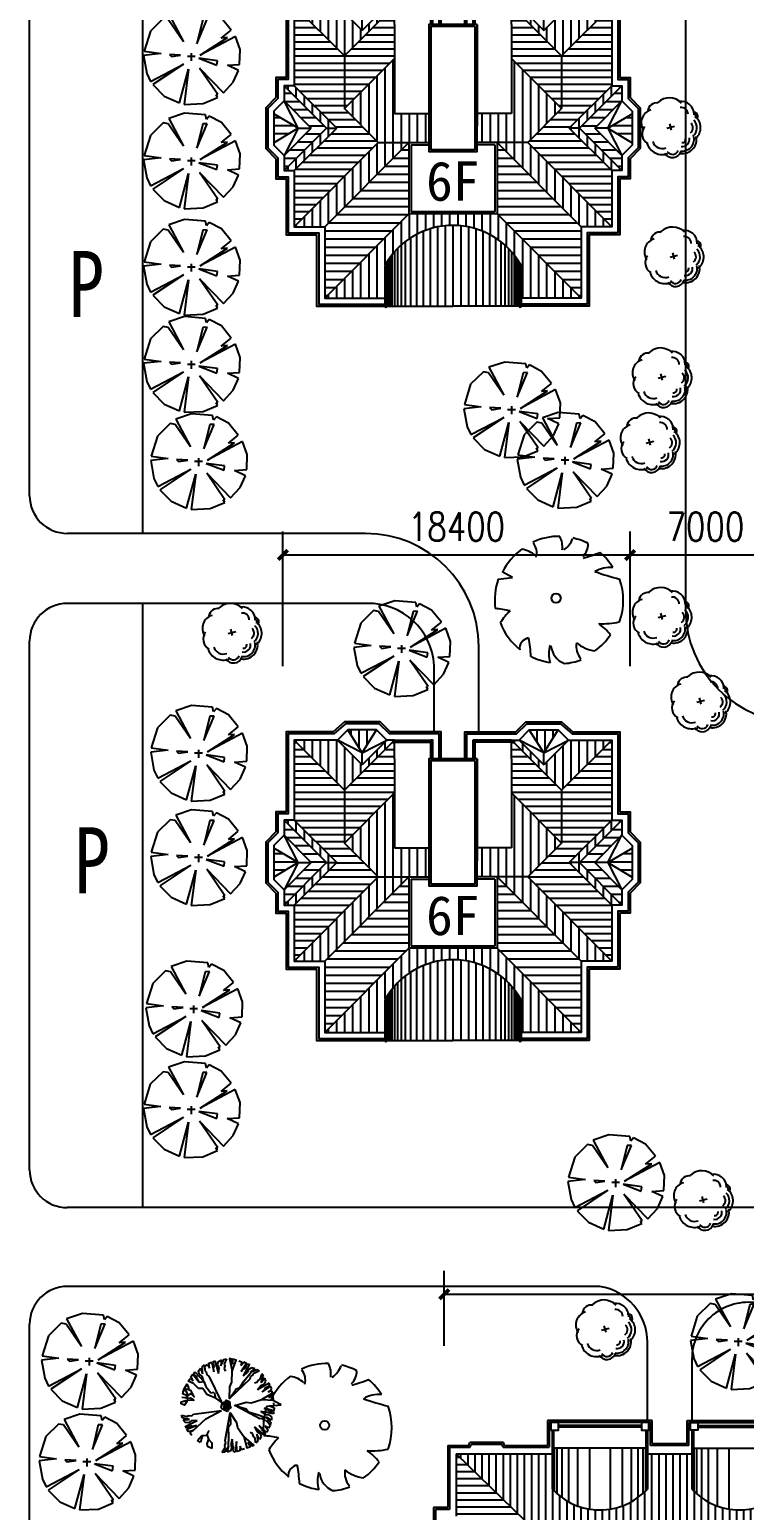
# Model space of a CAD drawing. Extents: x 225694 to 1397201, y -46174 to 794826.
# Drawn here: x 715881 to 753777, y 471564 to 550020 of the extents above; entities that cross this region are included whole.
import ezdxf
from ezdxf.enums import TextEntityAlignment as Align

# ---------------------------------------------------------------- set-up
doc = ezdxf.new("R2010")
doc.units = 0
doc.header["$LTSCALE"] = 0.5
doc.header["$MEASUREMENT"] = 0
for name, color, linetype in [('08-树', 73, 'Continuous'), ('KJ', 8, 'Continuous'), ('PUB_DIM', 3, 'Continuous'), ('PUB_TEXT', 7, 'Continuous'), ('ZJ', 7, 'Continuous'), ('屋顶', 135, 'Continuous'), ('树', 124, 'Continuous'), ('路', 40, 'Continuous'), ('辅助线', 6, 'Continuous')]:
    doc.layers.add(name, color=color, linetype=linetype)
doc.layers.get('辅助线').off()
doc.styles.add('DIM_FONT', font='SIMPLEX.shx', dxfattribs={"width": 0.8})
doc.styles.add('HZ', font='', dxfattribs={"width": 0.8})
doc.styles.add('等线体', font='')
doc.styles.get('HZ').set_extended_font_data('宋体')
doc.styles.get('等线体').set_extended_font_data('黑体')
doc.dimstyles.new('DIMN500', dxfattribs={"dimscale": 5, "dimtxt": 300, "dimasz": 100, "dimexe": 250, "dimexo": 300, "dimgap": 150, "dimtad": 1, "dimdec": 0, "dimzin": 0, "dimdsep": 46, "dimtxsty": 'DIM_FONT', "dimcen": 0.09, "dimclrt": 7, "dimazin": 2, "dimtfac": 1, "dimtdec": 0, "dimtix": 1, "dimtmove": 2, "dimatfit": 3, "dimfxl": 1, "dimtolj": 1, "dimtzin": 0, "dimarcsym": 0})
pattern_1 = [(180, (2993589.46, -2752053), (0, 428.625), [])]
pattern_2 = [(90, (2993589.46, -2752053), (428.625, 3e-14), [])]

# ---------------------------------------------------------------- blocks, each defined once
blk = doc.blocks.new('含笑')
at = {"layer": '树'}
for p, q in [((-846, 434), (-632, 458)), ((-632, 458), (-789, 543)), ((-789, 543), (-789, 543))]:
    blk.add_line(p, q, dxfattribs=at)
blk.add_circle((27, 148), 69.3, dxfattribs=at)
for centre, radius, start, end in [((74, 115), 966, 89.3321, 114.3856), ((-501, 833), 236, 343.6555, 39.76), ((-228, 923), 350, 352.0775, 26.6128), ((-64, 1178), 366, 304.1868, 338.5411), ((74, 115), 963, 62.8767, 77.7021), ((234, 973), 279, 315.8454, 359.7651), ((74, 115), 956, 126.0751, 153.6245), ((-556, 485), 407, 48.5203, 80.5151), ((-354, 3609), 2962, 285.4397, 290.7099), ((74, 115), 950, 31.4098, 49.4752), ((837, 188), 424, 83.5323, 121.6544), ((1829, 3902), 3566, 250.0865, 256.3451), ((74, 115), 974, 160.8426, 187.275), ((74, 115), 968, 340.3307, 19.43), ((-1018, -1601), 1597, 77.3728, 85.4649), ((81, -798), 1065, 134.7782, 147.3315), ((74, 115), 951, 200.8103, 231.4392), ((738, 952), 1190, 266.7455, 282.0146), ((74, 115), 933, 305.394, 326.2464), ((89, -1036), 989, 39.6536, 53.993), ((-366, -610), 158, 97.741, 188.8107), ((-2361, -834), 2010, 2.9465, 10.9238), ((316, -694), 400, 160.6009, 199.3991), ((271, -539), 323, 186.1912, 248.4952), ((626, -573), 297, 170.6314, 220.6278), ((680, -105), 545, 230.4582, 263.1093), ((74, 115), 947, 243.1498, 261.8356), ((74, 115), 957, 274.7236, 290.3277)]:
    blk.add_arc(centre, radius, start, end, dxfattribs=at)
blk = doc.blocks.new('批杷')
at = {"layer": '08-树', "color": 124}
for p, q in [((-983, 2387), (-831, 2446)), ((-959, 2128), (-983, 2387)), ((-831, 2446), (-723, 1917)), ((-784, 2446), (-678, 2505)), ((-689, 2188), (-784, 2446)), ((-678, 2505), (-475, 1835)), ((-524, 2306), (-478, 2470)), ((-478, 2470), (-326, 2553)), ((-326, 2553), (-360, 2236)), ((-360, 2236), (-231, 2506)), ((-231, 2506), (-208, 2577)), ((-208, 2577), (-55, 2613)), ((-55, 2613), (-172, 2330)), ((296, 2576), (142, 2607)), ((601, 2507), (767, 2457)), ((767, 2457), (700, 2258)), ((700, 2258), (866, 2457)), ((1016, 2391), (717, 1941)), ((866, 2457), (1016, 2391)), ((933, 2108), (1049, 2357)), ((1049, 2357), (1166, 2324)), ((-2080, 1437), (-1981, 1580)), ((-1981, 1580), (-1812, 1455)), ((-1950, 1675), (-1841, 1796)), ((-1812, 1455), (-1950, 1675)), ((-1841, 1796), (-1506, 1373)), ((-1799, 1818), (-1731, 1918)), ((-1597, 1630), (-1799, 1818)), ((-1731, 1918), (-1248, 1412)), ((-1618, 1567), (-1597, 1630)), ((-1537, 1977), (-1438, 2120)), ((-1504, 1809), (-1537, 1977)), ((-1351, 1689), (-1504, 1809)), ((-1438, 2120), (-1325, 1821)), ((-1248, 1412), (-1351, 1689)), ((-1344, 2194), (-1224, 2295)), ((-1333, 2120), (-1344, 2194)), ((-1325, 1821), (-1333, 2120)), ((-1224, 2295), (-1200, 1990)), ((-1206, 2233), (-1054, 2316)), ((-1200, 1990), (-1137, 1917)), ((-1137, 1917), (-1099, 1765)), ((-1099, 1765), (-982, 1692)), ((-1054, 2316), (-959, 2128)), ((-982, 1692), (-335, 346)), ((-735, 2140), (-689, 2188)), ((-723, 1917), (-735, 2140)), ((-441, 2129), (-524, 2306)), ((-475, 1835), (-441, 2129)), ((-148, 2236), (-183, 2083)), ((-183, 2083), (-111, 1966)), ((-172, 2330), (-148, 2236)), ((717, 1941), (866, 2108)), ((1166, 2324), (833, 1708)), ((833, 1708), (1066, 1891)), ((866, 2108), (933, 2108)), ((1066, 1891), (1132, 2074)), ((1132, 2074), (1282, 2158)), ((1215, 1675), (1182, 1542)), ((1448, 2108), (1199, 1908)), ((1199, 1908), (1481, 2008)), ((1348, 1758), (1215, 1675)), ((1282, 2158), (1448, 2108)), ((1398, 1841), (1348, 1758)), ((1681, 1958), (1398, 1841)), ((1481, 2008), (1548, 2041)), ((1548, 2041), (1681, 1958)), ((1828, 1826), (1718, 1541)), ((1789, 1343), (1882, 1628)), ((1983, 1597), (1789, 1343)), ((1914, 1695), (1828, 1826)), ((1882, 1628), (1914, 1695)), ((2037, 1432), (1983, 1597)), ((-2340, 954), (-2143, 1291)), ((-1806, 1311), (-2080, 1437)), ((-1530, 1034), (-1806, 1311)), ((-1506, 1373), (-1618, 1567)), ((-1312, 1034), (-1530, 1034)), ((-1506, 1373), (-1248, 1412)), ((-1095, 717), (-1312, 1034)), ((-1248, 1412), (-1154, 1152)), ((-1154, 1152), (-877, 816)), ((-877, 816), (-699, 855)), ((-699, 855), (-640, 538)), ((1182, 1542), (102, 510)), ((1556, 1354), (1424, 1318)), ((1636, 1489), (1556, 1354)), ((2206, 1320), (1599, 973)), ((1599, 973), (1776, 1210)), ((1718, 1541), (1636, 1489)), ((1776, 1210), (1957, 1281)), ((2276, 1172), (1834, 862)), ((1834, 862), (1997, 1016)), ((1957, 1281), (2037, 1432)), ((1995, 1082), (2242, 1205)), ((1997, 1016), (1995, 1082)), ((2151, 853), (2346, 1024)), ((2349, 925), (2151, 853)), ((2242, 1205), (2206, 1320)), ((2346, 1024), (2276, 1172)), ((2403, 760), (2349, 925)), ((-2459, 222), (-2459, 340)), ((-640, 538), (-1095, 717)), ((-640, 538), (-264, 261)), ((1708, -563), (393, 145)), ((2464, -143), (1944, 3)), ((1944, 3), (2149, -88)), ((2450, 115), (2240, 117)), ((2240, 117), (2481, 20)), ((2447, 288), (2450, 115)), ((2481, 20), (2464, -143)), ((-2383, -509), (-2442, -364)), ((-2442, -364), (-2145, -435)), ((-2310, -521), (-2383, -509)), ((-2342, -622), (-2022, -607)), ((-2236, -760), (-2342, -622)), ((-2022, -607), (-2310, -521)), ((-2240, -963), (-1609, -660)), ((-2067, -780), (-2236, -760)), ((-2145, -435), (-2055, -397)), ((-1905, -671), (-2067, -780)), ((-2055, -397), (-1899, -408)), ((-1609, -660), (-1905, -671)), ((-1899, -408), (-1794, -320)), ((-1825, -1182), (-1154, -571)), ((-1794, -320), (-313, -120)), ((-1154, -571), (-313, -120)), ((-131, -1714), (136, -244)), ((1845, -553), (1708, -563)), ((2447, -305), (1759, -180)), ((1759, -180), (2005, -344)), ((1965, -654), (1845, -553)), ((2060, -676), (1965, -654)), ((2005, -344), (2199, -351)), ((2258, -908), (2060, -676)), ((2329, -641), (2062, -466)), ((2062, -466), (2244, -703)), ((2149, -88), (2169, -151)), ((2169, -151), (2443, -185)), ((2199, -351), (2325, -467)), ((2244, -703), (2296, -756)), ((2296, -756), (2258, -908)), ((2325, -467), (2329, -641)), ((2443, -185), (2447, -305)), ((-2166, -1058), (-2240, -963)), ((-1925, -924), (-2166, -1058)), ((-2158, -1104), (-1652, -917)), ((-2076, -1246), (-2158, -1104)), ((-1825, -1182), (-2076, -1246)), ((-1996, -1305), (-1825, -1182)), ((-1891, -1443), (-1996, -1305)), ((-1871, -963), (-1925, -924)), ((-1652, -917), (-1871, -963)), ((1321, -1348), (1197, -1290)), ((1377, -1495), (1321, -1348)), ((1449, -1560), (1377, -1495)), ((1429, -980), (1563, -1244)), ((1968, -1427), (1429, -980)), ((1508, -1860), (1449, -1560)), ((1553, -1378), (1596, -1674)), ((1700, -1661), (1553, -1378)), ((1563, -1244), (1729, -1345)), ((1680, -912), (1814, -1091)), ((2062, -1293), (1680, -912)), ((1782, -1508), (1700, -1661)), ((1729, -1345), (1782, -1508)), ((1814, -1091), (1801, -1156)), ((1801, -1156), (2023, -1319)), ((2023, -1319), (1968, -1427)), ((1994, -957), (2157, -1159)), ((2176, -1062), (1994, -957)), ((2157, -1159), (2062, -1293)), ((2258, -908), (2176, -1062)), ((-1431, -1818), (-1589, -1719)), ((-837, -2135), (-1055, -2036)), ((-290, -2343), (-130, -2083)), ((-133, -2333), (-290, -2343)), ((-138, -1986), (-80, -1841)), ((-130, -2083), (-138, -1986)), ((-99, -2267), (-133, -2333)), ((-80, -1841), (-131, -1714)), ((71, -2020), (-99, -2267)), ((-14, -2328), (71, -2020)), ((150, -2270), (-14, -2328)), ((222, -2115), (150, -2270)), ((249, -1643), (169, -1928)), ((169, -1928), (222, -2115)), ((342, -2337), (249, -1643)), ((456, -2295), (342, -2337)), ((457, -1986), (403, -2025)), ((403, -2025), (456, -2295)), ((480, -1763), (457, -1986)), ((502, -2303), (480, -1763)), ((662, -2269), (502, -2303)), ((679, -2009), (662, -2269)), ((743, -2210), (679, -2009)), ((907, -2153), (743, -2210)), ((1615, -1746), (1508, -1860)), ((1596, -1674), (1615, -1746))]:
    blk.add_line(p, q, dxfattribs=at)
for points in [[(252, 1958), (468, 2540), (268, 2590), (268, 2357), (185, 2607), (102, 2640), (252, 1958)], [(119, 527), (102, 510), (119, 1126), (235, 1375), (252, 1958)], [(119, 527), (451, 1026), (650, 1093), (883, 1442), (1249, 1908)], [(-2459, 340), (-2083, 439), (-1787, 420), (-1965, 538), (-2123, 519), (-2182, 677), (-2360, 756), (-2340, 954), (-2202, 915), (-2083, 657), (-1945, 776), (-1767, 598), (-1925, 915), (-2024, 954), (-2063, 1133), (-2143, 1291)], [(-2024, 974), (-2202, 1014), (-2321, 1034)], [(1816, 451), (2437, 425), (2423, 630), (2201, 558), (2413, 714), (2419, 804), (1816, 451)], [(-2103, 439), (-2281, 162), (-2459, 222)], [(-2143, 538), (-2419, 558)], [(414, 135), (393, 145), (984, 320), (1257, 286), (1816, 451)], [(414, 135), (992, -27), (1117, -196), (1521, -309), (2077, -513)], [(133, -267), (157, -867), (35, -1038), (52, -1457), (30, -2049)], [(133, -267), (136, -244), (485, -752), (537, -1022), (866, -1503)], [(-1589, -1719), (-1352, -1442)], [(-1332, -1462), (-1371, -1601), (-1431, -1818)], [(-1352, -1442), (-1095, -1422), (-976, -1185)], [(-1095, -1403), (-1015, -1640)], [(866, -1503), (1034, -2102), (1225, -2025), (1088, -1836), (1302, -1989), (1388, -1967), (866, -1503)], [(-1015, -1640), (-1095, -1878), (-1055, -2036)], [(-1035, -1601), (-837, -1838), (-837, -2135)]]:
    blk.add_lwpolyline(points, dxfattribs=at)
for points in [[(-14, -172), (-197, -89), (-330, 44), (-280, 277), (-147, 344), (-64, 427), (102, 360), (119, 244), (119, 144), (185, 27), (52, -56), (36, -139)], [(-35, -51), (-138, -31), (-178, 9), (-178, 88), (-187, 117), (-207, 191), (-138, 236), (-109, 300), (-20, 290), (5, 330), (34, 270), (59, 251), (54, 147), (103, 93), (103, 48), (79, 38), (64, -11), (39, -26), (24, -51)], [(-114, 33), (-138, 78), (-138, 132), (-104, 196), (-99, 226), (-54, 246), (-40, 201), (-15, 206), (-5, 191), (20, 157), (29, 127), (29, 97), (15, 48), (10, 33), (-5, 18), (-25, 18), (-25, -1), (-64, -1), (-69, 18), (-79, 28)], [(-74, 112), (-64, 167), (-40, 172), (-30, 152), (-10, 132), (-10, 107), (-30, 93), (-30, 78), (-49, 83), (-74, 93)]]:
    blk.add_lwpolyline(points, close=True, dxfattribs=at)
blk = doc.blocks.new('棕榈')
at = {"layer": '树', "color": 64, "linetype": 'Continuous'}
for p, q in [((-688, 831), (-995, 530)), ((-566, 808), (-688, 831)), ((-196, 270), (-566, 808)), ((-172, 1067), (-553, 940)), ((-553, 940), (-196, 270)), ((336, 1025), (-172, 1067)), ((127, 220), (373, 813)), ((270, 808), (127, 220)), ((373, 813), (270, 808)), ((360, 916), (336, 1025)), ((426, 996), (360, 916)), ((717, 842), (426, 996)), ((953, 551), (717, 842)), ((-995, 530), (-1146, 45)), ((1056, 402), (209, -50)), ((209, -50), (863, 371)), ((715, 357), (953, 551)), ((863, 371), (715, 357)), ((1170, 85), (1056, 402)), ((-1146, 45), (-738, -11)), ((0, -192), (0, 0)), ((1159, -278), (1170, 85)), ((-738, -11), (-1159, -58)), ((-1159, -58), (-1080, -495)), ((-990, -683), (-193, -267)), ((-193, -267), (-937, -763)), ((-537, -32), (-487, -82)), ((-265, -48), (-537, -32)), ((-487, -82), (-265, -48)), ((88, -84), (-103, -84)), ((177, -127), (611, -294)), ((625, -185), (177, -127)), ((611, -294), (625, -185)), ((863, -297), (1159, -278)), ((1130, -424), (863, -297)), ((-1080, -495), (-990, -683)), ((-294, -1205), (-73, -388)), ((-73, -388), (-180, -1239)), ((633, -1004), (193, -363)), ((193, -363), (770, -961)), ((770, -961), (1003, -707)), ((1003, -707), (1130, -424)), ((-937, -763), (-662, -1041)), ((-662, -1041), (-294, -1205)), ((627, -1072), (590, -1004)), ((590, -1004), (633, -1004)), ((-180, -1239), (275, -1218)), ((275, -1218), (627, -1072))]:
    blk.add_line(p, q, dxfattribs=at)
blk = doc.blocks.new('桂花')
at = {"layer": '08-树', "linetype": 'ByBlock'}
for p, q in [((0, 0), (-316, 0)), ((-149, -187), (-149, 195))]:
    blk.add_line(p, q, dxfattribs=at)
for centre, radius, start, end in [((-743, 93), 815, 118.84094, 207.99249), ((-612, 656), 626, 75.25333, 173.88926), ((-612, 656), 332, 75.25333, 173.88926), ((-367, 1210), 204, 31.9374, 177.28646), ((-367, 1210), 110, 31.9374, 177.28646), ((79, 732), 688, 22.6842, 120.58139), ((79, 732), 509, 22.6842, 120.58139), ((79, 732), 314, 22.6842, 120.58139), ((574, 395), 344, 335.05145, 87.04818), ((574, 395), 565, 335.05145, 87.04818), ((574, 395), 687, 335.05145, 87.04818), ((574, 395), 158, 335.05145, 87.04818), ((868, -183), 294, 286.7742, 55.27854), ((868, -183), 443, 286.7742, 55.27854), ((-1031, -465), 437, 155.37629, 247.63718), ((-552, -692), 652, 181.43938, 289.22617), ((287, -545), 475, 271.89809, 6.29095), ((287, -545), 769, 271.89809, 6.29095), ((-59, -897), 543, 216.09834, 316.34387)]:
    blk.add_arc(centre, radius, start, end, dxfattribs=at)
blk = doc.blocks.new('GUIHUA')
at = {"layer": '树', "linetype": 'ByBlock', "xscale": 1.0944, "yscale": 1.0944, "zscale": 1.0944}
blk.add_blockref('桂花', (169, -8), dxfattribs=at)
blk = doc.blocks.new('6w')
at = {"layer": 'KJ'}
h = blk.add_hatch(dxfattribs=at)
h.set_pattern_fill('ANSI31', color=256, scale=3000, angle=45, style=0)
h.paths.add_polyline_path([(1023733, 471780), (1023733, 473650), (1021373, 473650), (1021373, 471780, -0.436273), (1016333, 471780), (1016333, 473650), (1011235, 473650), (1014855, 470128), (1017453, 470128), (1017453, 469728), (1030453, 469728), (1030453, 470128), (1033053, 470128), (1033256, 470350), (1033673, 470350), (1053451, 470350), (1053653, 470128), (1056253, 470128), (1056253, 469728), (1069253, 469728), (1069253, 470128), (1071852, 470128), (1075471, 473650), (1070373, 473650), (1070373, 471780, -0.436273), (1065333, 471780), (1065333, 473650), (1062973, 473650), (1062973, 471780, -0.436273), (1057933, 471780), (1057933, 473650), (1054473, 473650), (1054473, 471250), (1053033, 471250), (1053033, 473650), (1049333, 473650), (1049333, 471630), (1049653, 471630), (1049653, 470830), (1048853, 470830), (1044533, 470830), (1044453, 470830), (1044453, 471630), (1044773, 471630), (1044773, 473650), (1044773, 473650), (1044773, 474910), (1044537, 474910), (1044537, 473650), (1042170, 473650), (1042170, 474910), (1041934, 474910), (1041934, 473650), (1041933, 473650), (1041933, 471630), (1042254, 471630), (1042254, 470830), (1041454, 470830), (1037133, 470830), (1037053, 470830), (1037053, 471630), (1037373, 471630), (1037373, 473650), (1033673, 473650), (1033673, 470700), (1032233, 470700), (1032233, 473650), (1028773, 473650), (1028773, 471780, -0.436273)])
h.paths.add_polyline_path([(1029153, 472033), (1029153, 472980), (1031453, 472980), (1031453, 472033), (1030303, 471007)], flags=16)
h.paths.add_polyline_path([(1034453, 472033), (1034453, 472980), (1036753, 472980), (1036753, 472033), (1035603, 471007)], flags=16)
h.paths.add_polyline_path([(1049953, 472033), (1049953, 472980), (1052253, 472980), (1052253, 472033), (1051103, 471007)], flags=16)
h.paths.add_polyline_path([(1055253, 472033), (1055253, 472980), (1057553, 472980), (1057553, 472033), (1056403, 471007)], flags=16)
h.paths.add_polyline_path([(1017453, 467928), (1017453, 467528), (1014851, 467528), (1013155, 465878), (1014835, 464243), (1014835, 466079, -0.571303), (1017775, 466079), (1017775, 464010), (1018375, 464010), (1018375, 466280), (1018135, 466280), (1018135, 467080), (1018935, 467080), (1021871, 467080), (1022671, 467080), (1022671, 466280), (1022431, 466280), (1022431, 464010), (1025417, 464010), (1025475, 464010), (1025475, 466280), (1025235, 466280), (1025235, 467080), (1026035, 467080), (1028671, 467080), (1029471, 467080), (1029471, 466301, -0.519868), (1032256, 466079), (1032256, 464010), (1036671, 464010), (1033056, 467528), (1030453, 467528), (1030453, 467928)])
h.paths.add_polyline_path([(1037403, 468233), (1038553, 469183), (1039703, 468233), (1039703, 466110), (1040433, 466110), (1040433, 469183), (1046273, 469183), (1046273, 466110), (1047003, 466110), (1047003, 468233), (1048153, 469183), (1049303, 468233), (1049303, 466110), (1050035, 466110), (1053451, 469433), (1033256, 469433), (1036671, 466110), (1037403, 466110)])
h.paths.add_polyline_path([(1050035, 464010), (1054451, 464010), (1054451, 466079, -0.519868), (1057235, 466301), (1057235, 467080), (1058035, 467080), (1060671, 467080), (1061471, 467080), (1061471, 466280), (1061231, 466280), (1061231, 464010), (1061931, 464010), (1064275, 464010), (1064275, 466280), (1064035, 466280), (1064035, 467080), (1064835, 467080), (1067771, 467080), (1068571, 467080), (1068571, 466280), (1068331, 466280), (1068331, 464010), (1068931, 464010), (1068931, 466079, -0.571303), (1071871, 466079), (1071871, 464243), (1073551, 465878), (1071856, 467528), (1069253, 467528), (1069253, 467928), (1056253, 467928), (1056253, 467528), (1053651, 467528)])
h = blk.add_hatch(dxfattribs=at)
h.set_pattern_fill('ANSI31', color=256, scale=3000, angle=135, style=0)
h.paths.add_polyline_path([(1012866, 467610), (1011235, 467610), (1011235, 463380), (1011359, 463380), (1013155, 465128), (1013155, 465878), (1014853, 467530), (1014853, 470129), (1011235, 473650), (1011235, 470350), (1012866, 470350, -0.466399)])
h.paths.add_polyline_path([(1014952, 463380), (1015075, 463380), (1015075, 464010), (1014835, 464010), (1014835, 464243), (1013155, 465878), (1013155, 465128)])
h.paths.add_polyline_path([(1036671, 464010), (1036671, 466110), (1033256, 469433), (1033256, 470350), (1033053, 470128), (1033053, 467530)])
for p, q in [((1016438, 473950), (1016438, 471676)), ((1016580, 473950), (1016580, 471543)), ((1016837, 473950), (1016837, 471337)), ((1017197, 473950), (1017197, 471108)), ((1017672, 473950), (1017672, 470891)), ((1018302, 473950), (1018302, 470725)), ((1019408, 473950), (1019408, 470725)), ((1020038, 473950), (1020038, 470891)), ((1020514, 473950), (1020514, 471108)), ((1020874, 473950), (1020874, 471337)), ((1021131, 473950), (1021131, 471543)), ((1021273, 473950), (1021273, 471676)), ((1023834, 473950), (1023834, 471676)), ((1023976, 473950), (1023976, 471543)), ((1024233, 473950), (1024233, 471337)), ((1024593, 473950), (1024593, 471108)), ((1025069, 473950), (1025069, 470891)), ((1025699, 473950), (1025699, 470725))]:
    blk.add_line(p, q, dxfattribs=at)
at = {"layer": '屋顶'}
for p, q in [((1016073, 475410), (1016073, 474100)), ((1021633, 475410), (1016073, 475410)), ((1016173, 475310), (1016173, 474000)), ((1021533, 475310), (1016173, 475310)), ((1016337, 473650), (1016337, 474910)), ((1016417, 473950), (1016417, 474910)), ((1021053, 475150), (1016653, 475150)), ((1021053, 475070), (1016653, 475070)), ((1021293, 474910), (1021293, 473950)), ((1021373, 474910), (1021373, 473650)), ((1021533, 474100), (1021533, 475310)), ((1021633, 474200), (1021633, 475410)), ((1023473, 475410), (1029033, 475410)), ((1023473, 474200), (1023473, 475410)), ((1023573, 475310), (1028933, 475310)), ((1023573, 474100), (1023573, 475310)), ((1023733, 474910), (1023733, 473650)), ((1023813, 474910), (1023813, 473950)), ((1024053, 475150), (1028453, 475150)), ((1024053, 475070), (1028453, 475070)), ((1010785, 474100), (1010785, 470800)), ((1010785, 474100), (1011908, 474100)), ((1010885, 474000), (1011983, 474000)), ((1010885, 474000), (1010885, 470700)), ((1011908, 474100), (1011953, 474250)), ((1013753, 474250), (1011953, 474250)), ((1011983, 474000), (1012028, 474150)), ((1013679, 474150), (1012028, 474150)), ((1013724, 474000), (1013679, 474150)), ((1013724, 474000), (1016173, 474000)), ((1013798, 474100), (1013753, 474250)), ((1013798, 474100), (1016073, 474100)), ((1016333, 473950), (1016333, 471780)), ((1021373, 473950), (1021373, 471780)), ((1023573, 474100), (1021533, 474100)), ((1021633, 474200), (1023473, 474200)), ((1023733, 473950), (1023733, 471780)), ((1011235, 473650), (1011235, 470350)), ((1011235, 473650), (1014855, 470128)), ((1011235, 473650), (1016333, 473650)), ((1021373, 473650), (1023733, 473650)), ((1010035, 470800), (1010035, 467160)), ((1010785, 470800), (1010035, 470800)), ((1010135, 470700), (1010135, 467260)), ((1010885, 470700), (1010135, 470700))]:
    blk.add_line(p, q, dxfattribs=at)
for points in [[(1016253, 475310), (1016253, 474910), (1016653, 474910), (1016653, 475310)], [(1021053, 475310), (1021053, 474910), (1021453, 474910), (1021453, 475310)], [(1024053, 475310), (1024053, 474910), (1023653, 474910), (1023653, 475310)]]:
    blk.add_lwpolyline(points, close=True, dxfattribs=at)
for points in [[(1021373, 473950), (1016337, 473950)], [(1023733, 473950), (1028770, 473950)]]:
    blk.add_lwpolyline(points, dxfattribs=at)
for centre in [(1018853, 474118), (1026253, 474118)]:
    blk.add_arc(centre, 3438, 222.85934, 317.14066, dxfattribs=at)
blk = doc.blocks.new('15w')
at = {"layer": 'KJ', "linetype": 'Continuous'}
h = blk.add_hatch(dxfattribs=at)
h.set_pattern_fill('LINE,_O', color=256, scale=150, angle=90)
h.set_pattern_definition([(90, (2976348.3, -2755805.6), (428.625, 3e-14), [])])
h.paths.add_polyline_path([(732744, 551829), (733512, 550609), (734281, 551829)])
h.paths.add_polyline_path([(743911, 551829), (742374, 551829), (743142, 550609)])
h = blk.add_hatch(dxfattribs=at)
h.set_pattern_fill('LINE,_O', color=256, scale=150, angle=90)
h.set_pattern_definition([(90, (2993589.46, -2750241), (428.625, 3e-14), [])])
h.paths.add_polyline_path([(741432, 551289), (741834, 551289), (743142, 549981), (744451, 551289), (746742, 551289), (744087, 548634)])
h.paths.add_polyline_path([(729912, 551289), (732204, 551289), (733512, 549981), (734821, 551289), (735222, 551289), (732567, 548634)])
at = {"layer": 'KJ'}
h = blk.add_hatch(dxfattribs=at)
h.set_pattern_fill('LINE', color=256, scale=3000, style=0)
h.paths.add_polyline_path([(744087, 545832), (742287, 544032), (746742, 539577), (746742, 542547), (744492, 544797), (746742, 547047), (746742, 551289), (744087, 548634)])
h.paths.add_polyline_path([(732162, 544797), (729912, 542547), (729912, 539577), (734367, 544032), (732567, 545832), (732567, 548634), (729912, 551289), (729912, 547047)])
h.paths.add_polyline_path([(735222, 548487), (735222, 550299), (735222, 551289), (732567, 548634), (732567, 545832)])
h.paths.add_polyline_path([(744087, 545832), (744087, 548634), (741432, 551289), (741432, 550299), (741432, 548487)])
at = {"layer": 'KJ', "linetype": 'Continuous'}
h = blk.add_hatch(dxfattribs=at)
h.set_pattern_fill('LINE,_O', color=256, scale=150, angle=90)
h.set_pattern_definition(pattern_2)
h.paths.add_polyline_path([(739605, 545580), (741432, 545580), (741432, 548487), (744087, 545832), (742287, 544032), (739605, 544032)])
h.paths.add_polyline_path([(732567, 545832), (735222, 548487), (735222, 545580), (737049, 545580), (737049, 544896), (737049, 544032), (734367, 544032)])
h = blk.add_hatch(dxfattribs=at)
h.set_pattern_fill('LINE,_O', color=256, scale=150, angle=90)
h.set_pattern_definition(pattern_2)
h.paths.add_polyline_path([(746742, 547047), (747282, 547047), (745032, 544797), (744492, 544797)])
h.paths.add_polyline_path([(744492, 544797), (745032, 544797), (747282, 542547), (746742, 542547)])
h.paths.add_polyline_path([(731622, 544797), (732162, 544797), (729912, 542547), (729372, 542547)])
h.paths.add_polyline_path([(729372, 547047), (729912, 547047), (732162, 544797), (731622, 544797)])
h = blk.add_hatch(dxfattribs=at)
h.set_pattern_fill('LINE,_O', color=256, scale=150)
h.set_pattern_definition(pattern_1)
h.paths.add_polyline_path([(747282, 547047), (747282, 546240), (745839, 544797), (747282, 543354), (747282, 542547), (745032, 544797)])
h.paths.add_polyline_path([(730816, 544797), (729372, 546240), (729372, 547047), (731622, 544797), (729372, 542547), (729372, 543354)])
h = blk.add_hatch(dxfattribs=at)
h.set_pattern_fill('LINE,_O', color=256, scale=150)
h.set_pattern_definition([(180, (2976348.3, -2757617.6), (0, 428.625), [])])
h.paths.add_polyline_path([(728832, 545565), (728832, 544029), (730123, 544797)])
h.paths.add_polyline_path([(747822, 544029), (747822, 545565), (746532, 544797)])
h = blk.add_hatch(dxfattribs=at)
h.set_pattern_fill('LINE,_O', color=256, scale=150, angle=90)
h.set_pattern_definition(pattern_2)
h.paths.add_polyline_path([(740667, 544032), (742287, 544032), (746742, 539577), (745122, 539577)])
h.paths.add_polyline_path([(734367, 544032), (735987, 544032), (731532, 539577), (729912, 539577)])
h = blk.add_hatch(dxfattribs=at)
h.set_pattern_fill('LINE,_O', color=256, scale=150)
h.set_pattern_definition(pattern_1)
h.paths.add_polyline_path([(735987, 544032), (735987, 540252), (731532, 535797), (731532, 539577)])
h.paths.add_polyline_path([(740667, 544032), (745122, 539577), (745122, 535797), (740667, 540252)])
h = blk.add_hatch(dxfattribs=at)
h.set_pattern_fill('LINE,_O', color=256, scale=150, angle=90)
h.set_pattern_definition(pattern_2)
edge = h.paths.add_edge_path()
edge.add_line((735987, 540252), (740667, 540252))
edge.add_line((740667, 540252), (745122, 535797))
edge.add_line((745122, 535797), (741945, 535797))
edge.add_line((741945, 535797), (741945, 537517))
edge.add_ellipse((738327, 535513), major_axis=(-2925, 2925), ratio=1, start_angle=253.98914, end_angle=376.01086)
edge.add_line((734709, 537517), (734709, 535797))
edge.add_line((734709, 535797), (731532, 535797))
edge.add_line((731532, 535797), (735987, 540252))
for p, q in [((736392, 539169), (736392, 535365)), ((736743, 539334), (736743, 535365)), ((737112, 539467), (737112, 535365)), ((737499, 539565), (737499, 535365)), ((737904, 539627), (737904, 535365)), ((738327, 539649), (738327, 535365)), ((738750, 539627), (738750, 535365)), ((739155, 539565), (739155, 535365)), ((739542, 539467), (739542, 535365)), ((739911, 539334), (739911, 535365)), ((740262, 539169), (740262, 535365)), ((735222, 538245), (735222, 535365)), ((735384, 538419), (735384, 535365)), ((735573, 538599), (735573, 535365)), ((735798, 538786), (735798, 535365)), ((736068, 538978), (736068, 535365)), ((740586, 538978), (740586, 535365)), ((740856, 538786), (740856, 535365)), ((741081, 538599), (741081, 535365)), ((741270, 538419), (741270, 535365)), ((741432, 538245), (741432, 535365)), ((734781, 537642), (734781, 535365)), ((734889, 537813), (734889, 535365)), ((734979, 537942), (734979, 535365)), ((735087, 538084), (735087, 535365)), ((741567, 538084), (741567, 535365)), ((741675, 537942), (741675, 535365)), ((741765, 537813), (741765, 535365)), ((741873, 537642), (741873, 535365))]:
    blk.add_line(p, q, dxfattribs=at)
at = {"layer": '屋顶'}
for p, q in [((733512, 550609), (732744, 551829)), ((733512, 550609), (734281, 551829)), ((743142, 550609), (742374, 551829)), ((743142, 550609), (743911, 551829)), ((729912, 551289), (732567, 548634)), ((732204, 551289), (733512, 549981)), ((733512, 550609), (732204, 551289)), ((735222, 551289), (732567, 548634)), ((734821, 551289), (733512, 549981)), ((733512, 550609), (734821, 551289)), ((735222, 551289), (737265, 551289)), ((735222, 551235), (737211, 551235)), ((735222, 551181), (737157, 551181)), ((737157, 550299), (737157, 551181)), ((737211, 550299), (737211, 551235)), ((737265, 550299), (737265, 551289)), ((739389, 550299), (739389, 551289)), ((741432, 551289), (739389, 551289)), ((739443, 550299), (739443, 551235)), ((741432, 551235), (739443, 551235)), ((739497, 550299), (739497, 551181)), ((741432, 551181), (739497, 551181)), ((741432, 551289), (744087, 548634)), ((743142, 550609), (741834, 551289)), ((741834, 551289), (743142, 549981)), ((743142, 550609), (744451, 551289)), ((744451, 551289), (743142, 549981)), ((746742, 551289), (744087, 548634)), ((733512, 549981), (733512, 550609)), ((735222, 550299), (735222, 545580)), ((737049, 550299), (737049, 544896)), ((739605, 550299), (739605, 544896)), ((741432, 550299), (741432, 545580)), ((743142, 549981), (743142, 550609)), ((732567, 548634), (732567, 545832)), ((735222, 548487), (732567, 545832)), ((741432, 548487), (744087, 545832)), ((744087, 548634), (744087, 545832)), ((729372, 547047), (731622, 544797)), ((729912, 547047), (732162, 544797)), ((746742, 547047), (744492, 544797)), ((747282, 547047), (745032, 544797)), ((730123, 544797), (729372, 546240)), ((729372, 546240), (730816, 544797)), ((744087, 546822), (744087, 545832)), ((747282, 546240), (745839, 544797)), ((746532, 544797), (747282, 546240)), ((730123, 544797), (728832, 545565)), ((732567, 545832), (734367, 544032)), ((735222, 545580), (737049, 545580)), ((741432, 545580), (739605, 545580)), ((744087, 545832), (742287, 544032)), ((746532, 544797), (747822, 545565)), ((730123, 544797), (728832, 544029)), ((729372, 542547), (731622, 544797)), ((730123, 544797), (729372, 543354)), ((729372, 543354), (730816, 544797)), ((729912, 542547), (732162, 544797)), ((730123, 544797), (730816, 544797)), ((731622, 544797), (732162, 544797)), ((745032, 544797), (744492, 544797)), ((746742, 542547), (744492, 544797)), ((747282, 542547), (745032, 544797)), ((746532, 544797), (745839, 544797)), ((747282, 543354), (745839, 544797)), ((746532, 544797), (747822, 544029)), ((746532, 544797), (747282, 543354)), ((729912, 539577), (734367, 544032)), ((731532, 539577), (735987, 544032)), ((734367, 544032), (737049, 544032)), ((735987, 544032), (735987, 540252)), ((736103, 543916), (736103, 540368)), ((736103, 543916), (737049, 543916)), ((742287, 544032), (739605, 544032)), ((740551, 543916), (739605, 543916)), ((740551, 543916), (740551, 540368)), ((740667, 544032), (740667, 540252)), ((745122, 539577), (740667, 544032)), ((746742, 539577), (742287, 544032)), ((731532, 535797), (735987, 540252)), ((740667, 540252), (735987, 540252)), ((740551, 540368), (736103, 540368)), ((745122, 535797), (740667, 540252)), ((734709, 537517), (734709, 535365)), ((741945, 537517), (741945, 535365)), ((734709, 535365), (738327, 535365)), ((741945, 535365), (738327, 535365))]:
    blk.add_line(p, q, dxfattribs=at)
for points in [[(737697, 550299), (737697, 551721), (734999, 551721), (734459, 552261), (732580, 552261), (731972, 551721), (729480, 551721), (729480, 547479), (728940, 547479), (728940, 546419), (728400, 545879), (728400, 543715), (728940, 543175), (728940, 542115), (729480, 542115), (729480, 539145), (731100, 539145), (731100, 535365), (734709, 535365)], [(737589, 550299), (737589, 551613), (734955, 551613), (734415, 552153), (732621, 552153), (732013, 551613), (729588, 551613), (729588, 547371), (729048, 547371), (729048, 546374), (728508, 545834), (728508, 543760), (729048, 543220), (729048, 542223), (729588, 542223), (729588, 539253), (731208, 539253), (731208, 535473), (734709, 535473)], [(735222, 550299), (735222, 551289), (734821, 551289), (734281, 551829), (732744, 551829), (732204, 551289), (729912, 551289), (729912, 547047), (729372, 547047), (729372, 546240), (728832, 545700), (728832, 543894), (729372, 543354), (729372, 542547), (729912, 542547), (729912, 539577), (731532, 539577), (731532, 535797), (734709, 535797)], [(738957, 550299), (738957, 551721), (741655, 551721), (742195, 552261), (744075, 552261), (744683, 551721), (747174, 551721), (747174, 547479), (747714, 547479), (747714, 546419), (748254, 545879), (748254, 543715), (747714, 543175), (747714, 542115), (747174, 542115), (747174, 539145), (745554, 539145), (745554, 535365), (741945, 535365)], [(739065, 550299), (739065, 551613), (741700, 551613), (742240, 552153), (744034, 552153), (744642, 551613), (747066, 551613), (747066, 547371), (747606, 547371), (747606, 546374), (748146, 545834), (748146, 543760), (747606, 543220), (747606, 542223), (747066, 542223), (747066, 539253), (745446, 539253), (745446, 535473), (741945, 535473)], [(741432, 550299), (741432, 551289), (741834, 551289), (742374, 551829), (743911, 551829), (744451, 551289), (746742, 551289), (746742, 547047), (747282, 547047), (747282, 546240), (747822, 545700), (747822, 543894), (747282, 543354), (747282, 542547), (746742, 542547), (746742, 539577), (745122, 539577), (745122, 535797), (741945, 535797)], [(737265, 550299), (737265, 551289), (737157, 551289)], [(739389, 550299), (739389, 551289), (739497, 551289)]]:
    blk.add_lwpolyline(points, dxfattribs=at)
for points in [[(739605, 550299), (737049, 550299), (737049, 543564), (739605, 543564)], [(739497, 550191), (737157, 550191), (737157, 543672), (739497, 543672)]]:
    blk.add_lwpolyline(points, close=True, dxfattribs=at)
for centre, radius, start, end in [((738327, 535513), 4136, 28.98914, 151.01086), ((734763, 535365), 54, 180, 0), ((741891, 535365), 54, 180, 0)]:
    blk.add_arc(centre, radius, start, end, dxfattribs=at)
at = {"layer": 'ZJ', "color": 0, "linetype": 'Continuous', "style": '等线体'}
blk.add_text('6F', height=2080, dxfattribs=at).set_placement((738316, 541976), align=Align.MIDDLE)
blk = doc.blocks.new('_ArchTick')
at = {"color": 0, "linetype": 'ByBlock'}
blk.add_lwpolyline([(-0.5, -0.5, 0.4, 0.4, 0), (0.5, 0.5, 0.4, 0.4, 0)], format="xyseb", dxfattribs=at)
blk = doc.blocks.new('*U11')
at = {"color": 0, "lineweight": -2}
for p, q in [((747714, 516294), (747714, 523434)), ((755714, 516294), (755714, 523434)), ((747714, 522184), (755714, 522184)), ((747714, 522184), (755714, 522184))]:
    blk.add_line(p, q, dxfattribs=at)
at = {"layer": 'DEFPOINTS', "color": 0}
for p in [(747714, 514794), (755714, 514794)]:
    blk.add_point(p, dxfattribs=at)
at = {"color": 0, "lineweight": -2, "xscale": 500, "yscale": 500, "zscale": 500, "rotation": 180}
blk.add_blockref('_ArchTick', (747714, 522184), dxfattribs=at)
at = {"color": 0, "lineweight": -2, "xscale": 500, "yscale": 500, "zscale": 500}
blk.add_blockref('_ArchTick', (755714, 522184), dxfattribs=at)
at = {"color": 7, "insert": (751714, 523684), "char_height": 1500, "width": 0.000000001, "attachment_point": 5, "style": 'DIM_FONT'}
blk.add_mtext('7000', dxfattribs=at)
blk = doc.blocks.new('*U12')
at = {"color": 0, "lineweight": -2}
for p, q in [((729314, 516294), (729314, 523434)), ((747714, 516294), (747714, 523434)), ((729314, 522184), (747714, 522184)), ((729314, 522184), (747714, 522184))]:
    blk.add_line(p, q, dxfattribs=at)
at = {"layer": 'DEFPOINTS', "color": 0}
for p in [(729314, 514794), (747714, 514794)]:
    blk.add_point(p, dxfattribs=at)
at = {"color": 0, "lineweight": -2, "xscale": 500, "yscale": 500, "zscale": 500, "rotation": 180}
blk.add_blockref('_ArchTick', (729314, 522184), dxfattribs=at)
at = {"color": 0, "lineweight": -2, "xscale": 500, "yscale": 500, "zscale": 500}
blk.add_blockref('_ArchTick', (747714, 522184), dxfattribs=at)
at = {"color": 7, "insert": (738514, 523684), "char_height": 1500, "width": 0.000000001, "attachment_point": 5, "style": 'DIM_FONT'}
blk.add_mtext('\\A1;18400', dxfattribs=at)
blk = doc.blocks.new('*U15')
at = {"color": 0, "lineweight": -2}
for p, q in [((737864, 480287), (737864, 484262)), ((803364, 480287), (803364, 484262)), ((737864, 483012), (803364, 483012)), ((737864, 483012), (803364, 483012))]:
    blk.add_line(p, q, dxfattribs=at)
at = {"layer": 'DEFPOINTS', "color": 0}
for p in [(737864, 478787), (803364, 478787)]:
    blk.add_point(p, dxfattribs=at)
at = {"color": 0, "lineweight": -2, "xscale": 500, "yscale": 500, "zscale": 500, "rotation": 180}
blk.add_blockref('_ArchTick', (737864, 483012), dxfattribs=at)
at = {"color": 0, "lineweight": -2, "xscale": 500, "yscale": 500, "zscale": 500}
blk.add_blockref('_ArchTick', (803364, 483012), dxfattribs=at)
at = {"color": 7, "insert": (770614, 484512), "char_height": 1500, "width": 0.000000001, "attachment_point": 5, "style": 'DIM_FONT'}
blk.add_mtext('\\A1;65500', dxfattribs=at)

msp = doc.modelspace()

# ---------------------------------------------------------------- linework, layer by layer
at = {"layer": '路', "color": 7, "linetype": 'Continuous'}
for p, q in [((721880.7, 523327.1), (721880.7, 554817.1)), ((715880.7, 525327.1), (715880.7, 552817.1)), ((750652.3, 552817.1), (750652.3, 519294.6)), ((721880.7, 487604.9), (721880.7, 519620)), ((715880.7, 489604.9), (715880.7, 517620)), ((739694.3, 512812.9), (739694.3, 517327.1)), ((737334.3, 512812.9), (737334.3, 516327.1)), ((715880.7, 467751.3), (715880.7, 481432.1)), ((748636.3, 476318.9), (748636.3, 480470.6)), ((750996.3, 479588.6), (750996.3, 476318.9))]:
    msp.add_line(p, q, dxfattribs=at)
at = {"layer": '路', "color": 7}
for p, q in [((733694.3, 523327.1), (717880.7, 523327.1)), ((733770.1, 519620), (717880.7, 519620)), ((786697.7, 487604.9), (717880.7, 487604.9)), ((746115.8, 483432.1), (717880.7, 483432.1))]:
    msp.add_line(p, q, dxfattribs=at)
for centre, start, end in [((717880.7, 525327.1), 180, 270), ((717880.7, 517620), 90, 180), ((717880.7, 489604.9), 180, 270), ((717880.7, 481432.1), 90, 180)]:
    msp.add_arc(centre, 2000, start, end, dxfattribs=at)
at = {"layer": '路', "color": 7, "linetype": 'Continuous'}
for centre, radius, start, end in [((733694.3, 517327.1), 6000, 0, 90), ((733843.2, 516123.7), 3497.1, 3.33493, 91.197024), ((756652.3, 519294.6), 6000, 180, 270), ((745636.3, 480470.6), 3000, 360, 80.803621), ((753996.3, 479588.6), 3000, 84.009341, 180)]:
    msp.add_arc(centre, radius, start, end, dxfattribs=at)

# ---------------------------------------------------------------- block references
at = {"layer": '08-树', "color": 7}
msp.add_blockref('批杷', (726372.6, 476979.7), dxfattribs=at)
at = {"layer": 'KJ', "color": 7}
for p in [(0, 0), (0, -38908)]:
    msp.add_blockref('15w', p, dxfattribs=at)
at = {"layer": '树', "color": 7}
for name, p, xscale, yscale, zscale in [('棕榈', (724471.2, 548780.4), 2.197147679980844, 2.197147679980844, 2.19714768), ('棕榈', (724471.2, 543248.5), 2.197147679980844, 2.197147679980844, 2.19714768), ('棕榈', (724471.2, 537618.2), 2.197147679980844, 2.197147679980844, 2.19714768), ('棕榈', (724471.2, 532467.8), 2.197147679980844, 2.197147679980844, 2.19714768), ('棕榈', (741450.6, 530063.2), 2.197147679980844, 2.197147679980844, 2.19714768), ('棕榈', (724847.3, 527317.4), 2.197147679980844, 2.197147679980844, 2.19714768), ('棕榈', (744281.5, 527391.9), 2.197147679980844, 2.197147679980844, 2.19714768), ('含笑', (743698.8, 519378.2), 3.510000000009313, 3.510000000009313, 3.510000000000001), ('棕榈', (735619.4, 517415.1), 2.197147679980844, 2.197147679980844, 2.19714768), ('棕榈', (724847.3, 511866.1), 2.197147679980844, 2.197147679980844, 2.19714768), ('棕榈', (724847.3, 506334.2), 2.197147679980844, 2.197147679980844, 2.19714768), ('棕榈', (724596.4, 498322.5), 2.197147679980844, 2.197147679980844, 2.19714768), ('棕榈', (724465.4, 492981.3), 2.197147679980844, 2.197147679980844, 2.19714768), ('棕榈', (746966.2, 489118.7), 2.197147679980844, 2.197147679980844, 2.19714768), ('棕榈', (753467.6, 480695.6), 2.197147679980844, 2.197147679980844, 2.19714768), ('棕榈', (719061, 479654.5), 2.197147679980844, 2.197147679980844, 2.19714768), ('含笑', (731430.4, 475554.5), 3.510000000009313, 3.510000000009313, 3.510000000000001), ('棕榈', (718930.1, 474313.3), 2.197147679980844, 2.197147679980844, 2.19714768)]:
    msp.add_blockref(name, p, dxfattribs=dict(at, xscale=xscale, yscale=yscale, zscale=zscale))
at = {"layer": '树', "color": 7, "rotation": 284.9686464037668}
for p in [(749873.8, 544864.7), (750038.8, 538024), (749404.3, 531614.4), (748769.3, 528170.2), (749404.3, 518925.1), (726606.3, 518079.4), (751453.3, 514438.9), (751594.4, 488019.7), (746404.4, 481173.5)]:
    msp.add_blockref('GUIHUA', p, dxfattribs=at)
at = {"layer": '辅助线'}
msp.add_blockref('6w', (-272739.1, 909.3), dxfattribs=at)

# ---------------------------------------------------------------- texts
at = {"layer": 'PUB_TEXT', "color": 7, "style": 'HZ', "width": 0.8}
for p in [(718886.7, 536545.6), (719194.8, 506013.3)]:
    msp.add_text('P', height=3500, dxfattribs=at).set_placement(p, align=Align.MIDDLE)

# ---------------------------------------------------------------- dimensions: what is measured, and where the dimension line sits
at = {"layer": 'PUB_DIM', "color": 7}
for p1, p2, distance, picture, middle in [((729314.3, 514793.8), (747714.3, 514793.8), 7390.2, '*U12', (738514.3, 523684)), ((737864.3, 478787.1), (803364.3, 478787.1), 4225.1, '*U15', (770614.3, 484512.2))]:
    dim = msp.add_aligned_dim(p1=p1, p2=p2, distance=distance, dimstyle='DIMN500', dxfattribs=at)
    dim.commit()
    dim.dimension.update_dxf_attribs({"geometry": picture, "text_midpoint": middle})
dim = msp.add_aligned_dim(p1=(747714.3, 514793.8), p2=(755714.3, 514793.8), distance=7390.2, text='7000', dimstyle='DIMN500', dxfattribs=at)
dim.commit()
dim.dimension.update_dxf_attribs({"geometry": '*U11', "text_midpoint": (751714.3, 523684)})

doc.saveas('drawing.dxf')
